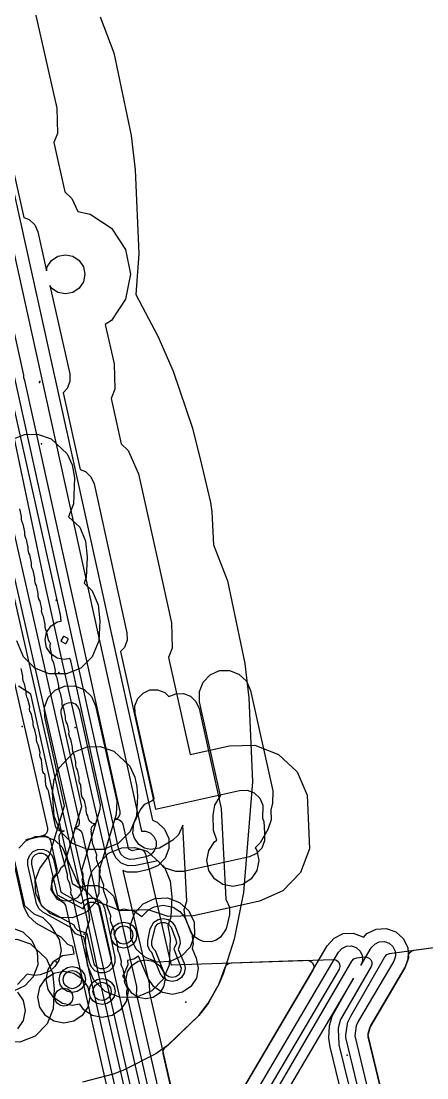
# Model space of a CAD drawing. Header units: metres. Extents: x 8738 to 9560, y -8972 to -7699.
# Drawn here: x 8899.6 to 8930.8, y -8761.9 to -8680.8 of the extents above; entities that cross this region are included whole.
import ezdxf

# ---------------------------------------------------------------- set-up
doc = ezdxf.new("R2010")
doc.units = ezdxf.units.M
for name, color, linetype in [('AI_GREENING_ALLOWED_ZONE', 4, 'Continuous'), ('AI_GREENING_EXCLUSIONS', 1, 'Continuous'), ('AI_GREENING_LAWN', 82, 'Continuous'), ('AI_GREENING_REJECTED', 6, 'Continuous')]:
    doc.layers.add(name, color=color, linetype=linetype)

msp = doc.modelspace()

# ---------------------------------------------------------------- linework, layer by layer
at = {"layer": 'AI_GREENING_ALLOWED_ZONE'}
for points in [[(8928.482, -8767.819), (8926.292, -8758.727), (8926.296, -8758.475), (8926.421, -8758.028), (8926.472, -8757.909), (8929.099, -8753.446), (8929.12, -8753.401), (8929.352, -8752.734), (8929.366, -8752.639), (8929.364, -8752.609), (8929.388, -8752.425), (8929.478, -8752.262), (8929.62, -8752.144), (8929.796, -8752.085), (8940.793, -8750.601)], [(8912.351, -8767.89), (8910.551, -8760.003), (8910.546, -8759.808), (8910.615, -8759.626), (8910.749, -8759.484), (8910.94, -8759.348), (8910.969, -8759.324), (8913.266, -8757.11), (8913.291, -8757.083), (8913.987, -8756.179), (8914.007, -8756.148), (8914.837, -8754.66), (8914.853, -8754.625), (8915.315, -8753.377), (8915.315, -8753.377), (8915.417, -8753.21), (8915.576, -8753.095), (8915.767, -8753.051), (8921.591, -8752.858), (8921.8, -8752.896), (8921.974, -8753.017), (8922.082, -8753.2), (8922.105, -8753.41), (8922.039, -8753.612), (8913.753, -8767.687)]]:
    msp.add_lwpolyline(points, dxfattribs=at)
at = {"layer": 'AI_GREENING_EXCLUSIONS'}
for points in [[(8909.734, -8769.908), (8884.689, -8660.129), (8884.656, -8659.445), (8884.839, -8658.825), (8884.3, -8658.948), (8891.513, -8690.549), (8895.177, -8707.783), (8904.668, -8749.54), (8905.645, -8754.243), (8909.736, -8772.189)], [(8891.304, -8663.384), (8908.895, -8742.957), (8909.198, -8742.95), (8909.562, -8743.092), (8909.843, -8743.362), (8910, -8743.719), (8910.009, -8744.109), (8909.867, -8744.473), (8909.597, -8744.755), (8909.24, -8744.912), (8908.347, -8745.109), (8907.957, -8745.117), (8907.593, -8744.976), (8907.311, -8744.706), (8907.155, -8744.348), (8889.135, -8662.838)], [(8892.496, -8664.146), (8909.731, -8742.106), (8910.099, -8742.249), (8910.663, -8742.789), (8910.977, -8743.503), (8910.993, -8744.284), (8910.71, -8745.011), (8910.17, -8745.574), (8909.456, -8745.888), (8908.563, -8746.085), (8907.782, -8746.102), (8907.451, -8745.973), (8909.474, -8754.642), (8909.495, -8755.375), (8912.457, -8768.357)], [(8890.015, -8673.084), (8893.759, -8688.571), (8897.506, -8705.291), (8901.401, -8723.697), (8905.072, -8740.178), (8908.499, -8754.866), (8908.511, -8755.256), (8908.468, -8755.367), (8911.663, -8769.372)], [(8899.915, -8676.523), (8902.381, -8687.495), (8902.429, -8689.445), (8902.162, -8690.138), (8903.002, -8693.904), (8903.548, -8694.424), (8903.994, -8695.429), (8904.956, -8695.62), (8906.578, -8696.704), (8907.662, -8698.326), (8908.043, -8700.24), (8907.662, -8702.153), (8906.578, -8703.775), (8906.11, -8704.088), (8906.788, -8707.105), (8906.837, -8709.056), (8906.56, -8709.773), (8907.329, -8713.243), (8907.874, -8713.765), (8908.66, -8715.551), (8910.134, -8722.208), (8911.19, -8726.971), (8911.232, -8728.922), (8910.958, -8729.625), (8912.61, -8737.083), (8915.643, -8736.404), (8917.593, -8736.357), (8919.413, -8737.061), (8920.825, -8738.407), (8921.615, -8740.191), (8921.784, -8744.302), (8921.081, -8746.122), (8919.735, -8747.534), (8917.951, -8748.324), (8917.604, -8748.401), (8912.879, -8749.459), (8910.929, -8749.506), (8909.39, -8748.975), (8907.273, -8749.058), (8905.453, -8748.355), (8904.041, -8747.009), (8903.252, -8745.225), (8900.391, -8732.453), (8899.448, -8731.823)], [(8905.703, -8680.501), (8906.77, -8683.256), (8908.097, -8689.58), (8908.406, -8692.232), (8908.691, -8698.671), (8908.463, -8701.783), (8910.152, -8704.979), (8911.319, -8707.662), (8912.793, -8712.044), (8913.49, -8714.83), (8914.18, -8717.745), (8914.282, -8718.456), (8914.416, -8721), (8915.483, -8723.754), (8916.811, -8730.079), (8917.119, -8732.73), (8917.404, -8739.169), (8916.706, -8747.647), (8916.005, -8751.246), (8915.166, -8753.901), (8914.846, -8754.643), (8913.998, -8756.164), (8913.28, -8757.097), (8910.955, -8759.337), (8909.989, -8760.025), (8907.441, -8761.316), (8906.716, -8761.599), (8904.361, -8762.217)], [(8898.479, -8689.7), (8899.858, -8695.881), (8900.263, -8696.037), (8900.687, -8696.44), (8900.924, -8696.975), (8901.597, -8699.967), (8901.657, -8699.666), (8901.982, -8699.179), (8902.469, -8698.854), (8903.043, -8698.74), (8903.617, -8698.854), (8904.103, -8699.179), (8904.428, -8699.666), (8904.543, -8700.24), (8904.428, -8700.814), (8904.103, -8701.301), (8903.617, -8701.626), (8903.043, -8701.74), (8902.469, -8701.626), (8901.982, -8701.301), (8901.853, -8701.108), (8903.374, -8707.873), (8903.388, -8708.458), (8903.178, -8709.004), (8902.876, -8709.321), (8904.18, -8715.21), (8904.584, -8715.368), (8905.007, -8715.772), (8905.243, -8716.308), (8906.717, -8722.965), (8907.772, -8727.728), (8907.785, -8728.314), (8907.573, -8728.859), (8907.273, -8729.172), (8909.952, -8741.265), (8916.408, -8739.82), (8916.993, -8739.806), (8917.539, -8740.016), (8917.963, -8740.42), (8918.199, -8740.955), (8918.162, -8741.96), (8918.271, -8742.206), (8918.322, -8743.117), (8918.336, -8743.702), (8918.125, -8744.248), (8917.721, -8744.671), (8917.186, -8744.908), (8912.114, -8746.044), (8911.529, -8746.058), (8910.615, -8745.768), (8910.128, -8745.222), (8908.459, -8745.596), (8907.874, -8745.61), (8907.328, -8745.399), (8906.904, -8744.996), (8906.667, -8744.46), (8903.456, -8729.896), (8903.374, -8729.709), (8902.984, -8729.787), (8902.41, -8729.673), (8901.923, -8729.348), (8901.598, -8728.861), (8901.484, -8728.287), (8901.598, -8727.713), (8901.923, -8727.226), (8902.41, -8726.901), (8902.721, -8726.839), (8902.663, -8726.352), (8898.992, -8709.908)], [(8898.877, -8712.932), (8899.907, -8712.525), (8900.901, -8712.498), (8901.951, -8712.85), (8903.175, -8714.009), (8903.561, -8714.865), (8903.743, -8715.854), (8903.678, -8717.846), (8903.282, -8718.833), (8904.14, -8719.645), (8904.587, -8720.72), (8904.72, -8721.937), (8904.643, -8723.482), (8904.478, -8723.918), (8905.111, -8724.518), (8905.558, -8725.593), (8905.691, -8726.81), (8905.614, -8728.355), (8905.099, -8729.587), (8904.222, -8730.442), (8903.138, -8730.895), (8901.788, -8730.895), (8900.704, -8730.442), (8899.827, -8729.587), (8899.312, -8728.355)], [(8899.461, -8744.25), (8900, -8743.686), (8900.714, -8743.372), (8901.494, -8743.354), (8902.222, -8743.637), (8902.786, -8744.176), (8903.1, -8744.89), (8903.563, -8746.973), (8904.19, -8747.32), (8904.668, -8747.116), (8905.448, -8747.109), (8906.172, -8747.401), (8906.729, -8747.947), (8907.106, -8749.006), (8907.527, -8748.922), (8908.292, -8749.074), (8908.917, -8749.492), (8909.421, -8748.982), (8909.853, -8748.761), (8910.541, -8748.639), (8911.306, -8748.791), (8911.837, -8749.116), (8912.198, -8749.519), (8912.74, -8750.828), (8912.861, -8751.599), (8912.773, -8751.96), (8913.083, -8752.693), (8913.242, -8753.457), (8913.096, -8754.223), (8912.667, -8754.876), (8912.022, -8755.314), (8911.258, -8755.473), (8910.491, -8755.327), (8909.839, -8754.898), (8909.4, -8754.253), (8908.647, -8752.533), (8908.292, -8752.77), (8907.824, -8752.863), (8907.827, -8753.204), (8907.535, -8753.928), (8907.419, -8754.047), (8907.71, -8754.482), (8907.862, -8755.247), (8907.71, -8756.012), (8907.276, -8756.661), (8906.627, -8757.095), (8905.862, -8757.247), (8905.097, -8757.095), (8904.448, -8756.661), (8904.152, -8756.219), (8903.577, -8756.333), (8902.812, -8756.181), (8902.163, -8755.747), (8901.729, -8755.098), (8901.577, -8754.333), (8901.729, -8753.568), (8902.163, -8752.919), (8902.812, -8752.485), (8903.72, -8752.362), (8903.603, -8751.802), (8903.236, -8751.633), (8902.725, -8751.081), (8902.725, -8751.081), (8900.837, -8750.036), (8900.204, -8749.483), (8899.853, -8748.719), (8899.195, -8745.758)], [(8899.144, -8745.256), (8899.902, -8748.666), (8900.625, -8749.288), (8901.32, -8749.576), (8901.872, -8750.127), (8902.576, -8751.25), (8902.726, -8752.109), (8902.538, -8752.866), (8902.245, -8753.32), (8901.84, -8753.678), (8901.119, -8753.977), (8900.635, -8754.013), (8900.113, -8753.917), (8899.376, -8754.714)], [(8913.738, -8767.712), (8923.143, -8751.735), (8923.663, -8751.153), (8924.366, -8750.814), (8925.145, -8750.769), (8925.944, -8751.082), (8926.184, -8750.813), (8926.887, -8750.474), (8927.666, -8750.429), (8928.403, -8750.686), (8928.985, -8751.206), (8929.324, -8751.909), (8929.369, -8752.688), (8929.111, -8753.425), (8926.438, -8757.965), (8926.261, -8758.6), (8928.595, -8768.29)], [(8914.571, -8768.268), (8924.005, -8752.243), (8924.265, -8751.952), (8924.616, -8751.782), (8925.006, -8751.76), (8925.374, -8751.888), (8925.665, -8752.148), (8925.835, -8752.499), (8925.857, -8752.889), (8925.729, -8753.257), (8926.526, -8751.903), (8926.786, -8751.611), (8927.137, -8751.442), (8927.527, -8751.42), (8927.895, -8751.548), (8928.186, -8751.808), (8928.356, -8752.159), (8928.378, -8752.549), (8928.25, -8752.917), (8925.552, -8757.5), (8925.369, -8757.894), (8925.258, -8758.646), (8927.843, -8769.426)], [(8926.006, -8770.334), (8923.365, -8759.504), (8923.264, -8758.834), (8923.312, -8757.878), (8923.514, -8757.139), (8925.158, -8754.226), (8916.266, -8769.333)], [(8899.376, -8755.298), (8899.81, -8755.947), (8899.962, -8756.712), (8899.81, -8757.477), (8899.376, -8758.126)]]:
    msp.add_lwpolyline(points, dxfattribs=at)
for points in [[(8914.954, -8740.254), (8913.344, -8733.025), (8913.326, -8732.245), (8913.608, -8731.517), (8914.147, -8730.953), (8914.861, -8730.638), (8915.641, -8730.62), (8916.369, -8730.903), (8916.933, -8731.442), (8917.248, -8732.156), (8918.964, -8739.86), (8918.945, -8740.807), (8918.803, -8741.342), (8918.848, -8742.093), (8918.593, -8742.83), (8917.985, -8743.839), (8917.603, -8744.219), (8917.742, -8744.427), (8917.894, -8745.192), (8917.742, -8745.957), (8917.308, -8746.606), (8916.659, -8747.04), (8915.894, -8747.192), (8915.129, -8747.04), (8914.48, -8746.606), (8914.046, -8745.957), (8913.894, -8745.192), (8914.046, -8744.427), (8914.48, -8743.778), (8914.678, -8743.645), (8914.413, -8742.893), (8914.384, -8741.717), (8914.526, -8740.949), (8914.954, -8740.254)], [(8901.075, -8745.828), (8901.819, -8744.783), (8902.964, -8741.006), (8901.456, -8734.214), (8901.438, -8733.434), (8901.721, -8732.706), (8902.26, -8732.142), (8902.975, -8731.828), (8903.755, -8731.81), (8904.482, -8732.093), (8905.046, -8732.632), (8905.361, -8733.346), (8906.983, -8740.651), (8906.944, -8741.665), (8905.647, -8745.944), (8905.615, -8747.731), (8905.313, -8748.454), (8904.666, -8749.153), (8903.59, -8749.601), (8902.604, -8749.562), (8901.881, -8749.26), (8901.182, -8748.613), (8900.773, -8747.731), (8900.734, -8746.745), (8901.075, -8745.828)], [(8908.781, -8741.35), (8909.141, -8740.889), (8909.736, -8740.59), (8909.857, -8740.457), (8908.4, -8733.913), (8908.386, -8733.328), (8908.598, -8732.782), (8909.002, -8732.359), (8909.538, -8732.123), (8910.123, -8732.11), (8910.668, -8732.321), (8910.996, -8732.634), (8911.513, -8732.406), (8912.098, -8732.392), (8912.644, -8732.604), (8913.067, -8733.008), (8913.303, -8733.544), (8914.99, -8741.209), (8915.371, -8748.168), (8915.644, -8748.775), (8915.632, -8749.36), (8915.382, -8750.448), (8914.954, -8751.08), (8914.616, -8751.303), (8914.23, -8751.428), (8913.645, -8751.416), (8913.302, -8751.295), (8912.966, -8751.068), (8912.704, -8750.759), (8912.247, -8749.546), (8912.171, -8748.966), (8912.376, -8748.333), (8912.056, -8742.498), (8911.715, -8743.228), (8911.29, -8743.631), (8910.274, -8744.245), (8909.589, -8744.355), (8909.126, -8744.245), (8908.691, -8743.969), (8908.343, -8743.498), (8908.221, -8743.112), (8908.289, -8742.352), (8908.781, -8741.35)], [(8902.153, -8746.555), (8902.524, -8746.157), (8902.733, -8745.701), (8902.939, -8745.57), (8904.307, -8741.057), (8902.725, -8733.932), (8902.719, -8733.659), (8902.818, -8733.404), (8903.006, -8733.207), (8903.256, -8733.097), (8903.529, -8733.091), (8903.784, -8733.19), (8903.981, -8733.378), (8904.092, -8733.628), (8905.714, -8740.933), (8905.7, -8741.287), (8904.279, -8745.976), (8904.378, -8746.199), (8904.384, -8746.473), (8904.296, -8746.7), (8904.38, -8747.002), (8904.341, -8747.474), (8904.235, -8747.727), (8903.939, -8748.075), (8903.333, -8748.327), (8902.861, -8748.288), (8902.608, -8748.182), (8902.26, -8747.886), (8902.047, -8747.474), (8902.008, -8747.002), (8902.153, -8746.555)], [(8906.77, -8736.806), (8907.994, -8737.965), (8908.38, -8738.821), (8908.535, -8739.54), (8908.574, -8740.257), (8908.497, -8741.802), (8908.027, -8742.967), (8907.105, -8743.889), (8905.936, -8744.361), (8904.748, -8744.361), (8903.583, -8743.891), (8902.661, -8742.969), (8902.191, -8741.804), (8902.063, -8739.985), (8902.193, -8738.987), (8902.532, -8738.112), (8903.692, -8736.89), (8904.726, -8736.481), (8905.72, -8736.454), (8906.77, -8736.806)], [(8900.931, -8744.348), (8901.321, -8744.339), (8901.685, -8744.48), (8901.967, -8744.75), (8902.124, -8745.107), (8902.684, -8747.629), (8904.263, -8748.503), (8904.514, -8748.248), (8904.873, -8748.095), (8905.263, -8748.091), (8905.625, -8748.237), (8905.903, -8748.511), (8906.056, -8748.87), (8906.841, -8752.629), (8906.845, -8753.019), (8906.699, -8753.381), (8906.425, -8753.659), (8906.066, -8753.812), (8905.676, -8753.816), (8905.314, -8753.67), (8905.036, -8753.396), (8904.883, -8753.037), (8904.469, -8751.056), (8903.823, -8750.823), (8903.494, -8750.364), (8901.321, -8749.161), (8901.005, -8748.884), (8900.829, -8748.503), (8900.172, -8745.541), (8900.163, -8745.151), (8900.304, -8744.787), (8900.574, -8744.505), (8900.931, -8744.348)], [(8905.108, -8746.002), (8906.346, -8744.629), (8907.376, -8744.222), (8908.37, -8744.195), (8909.319, -8744.495), (8910.644, -8745.706), (8911.091, -8746.781), (8911.224, -8747.998), (8911.147, -8749.543), (8910.899, -8750.176), (8911.08, -8751.16), (8910.998, -8753.233), (8910.545, -8754.317), (8909.69, -8755.194), (8908.458, -8755.709), (8907.189, -8755.692), (8906.105, -8755.239), (8905.228, -8754.384), (8904.73, -8753.233), (8904.585, -8751.333), (8904.665, -8750.558), (8904.92, -8749.765), (8904.729, -8748.171), (8904.73, -8747.453), (8904.847, -8746.726), (8905.108, -8746.002)], [(8900.996, -8744.641), (8901.269, -8744.635), (8901.524, -8744.733), (8901.721, -8744.922), (8902.421, -8747.826), (8904.398, -8748.921), (8904.491, -8748.691), (8904.683, -8748.496), (8904.934, -8748.389), (8905.207, -8748.386), (8905.46, -8748.488), (8905.655, -8748.68), (8906.547, -8752.69), (8906.55, -8752.963), (8906.448, -8753.216), (8906.256, -8753.411), (8906.005, -8753.518), (8905.732, -8753.521), (8905.479, -8753.419), (8905.284, -8753.227), (8904.724, -8750.808), (8903.999, -8750.58), (8903.814, -8750.38), (8903.729, -8750.151), (8901.467, -8748.898), (8901.245, -8748.705), (8901.122, -8748.438), (8900.465, -8745.476), (8900.458, -8745.203), (8900.557, -8744.948), (8900.746, -8744.751), (8900.996, -8744.641)], [(8909.906, -8748.112), (8910.892, -8748.073), (8911.809, -8748.414), (8912.508, -8749.061), (8912.918, -8749.943), (8912.957, -8750.929), (8912.615, -8751.846), (8911.968, -8752.545), (8911.087, -8752.954), (8910.101, -8752.994), (8909.184, -8752.652), (8908.485, -8752.005), (8908.075, -8751.124), (8908.036, -8750.137), (8908.377, -8749.22), (8909.025, -8748.521), (8909.906, -8748.112)], [(8906.82, -8751.629), (8906.603, -8751.305), (8906.527, -8750.922), (8906.603, -8750.539), (8906.82, -8750.215), (8907.144, -8749.998), (8907.527, -8749.922), (8907.91, -8749.998), (8908.234, -8750.215), (8908.451, -8750.539), (8908.527, -8750.922), (8908.451, -8751.305), (8908.234, -8751.629), (8907.91, -8751.846), (8907.527, -8751.922), (8907.144, -8751.846), (8906.82, -8751.629)], [(8911.465, -8750.256), (8911.801, -8751.172), (8911.861, -8751.558), (8911.711, -8752.017), (8912.163, -8753.083), (8912.242, -8753.465), (8912.169, -8753.848), (8911.955, -8754.174), (8911.632, -8754.394), (8911.25, -8754.473), (8910.867, -8754.4), (8910.54, -8754.186), (8910.321, -8753.863), (8909.683, -8752.262), (8909.536, -8752.116), (8909.384, -8751.757), (8909.382, -8751.367), (8909.559, -8750.449), (8909.834, -8749.932), (8910.158, -8749.715), (8910.541, -8749.639), (8910.924, -8749.715), (8911.248, -8749.932), (8911.465, -8750.256)], [(8911.52, -8751.275), (8911.562, -8751.545), (8911.371, -8751.983), (8911.942, -8753.467), (8911.891, -8753.736), (8911.741, -8753.964), (8911.515, -8754.117), (8911.247, -8754.173), (8910.979, -8754.122), (8910.751, -8753.972), (8910.597, -8753.746), (8909.958, -8752.12), (8909.784, -8751.948), (8909.678, -8751.697), (8909.677, -8751.423), (8909.957, -8750.253), (8910.149, -8750.059), (8910.401, -8749.953), (8910.674, -8749.952), (8910.927, -8750.055), (8911.164, -8750.32), (8911.52, -8751.275)], [(8896.991, -8750.788), (8897.873, -8750.379), (8898.859, -8750.34), (8899.776, -8750.681), (8900.475, -8751.328), (8900.884, -8752.21), (8900.923, -8753.196), (8900.582, -8754.113), (8899.935, -8754.812), (8899.053, -8755.221), (8898.067, -8755.26), (8897.15, -8754.919), (8896.451, -8754.272), (8896.042, -8753.39), (8896.003, -8752.404), (8896.344, -8751.487), (8896.991, -8750.788)], [(8907.032, -8751.417), (8906.88, -8751.19), (8906.827, -8750.922), (8906.88, -8750.654), (8907.032, -8750.427), (8907.259, -8750.275), (8907.527, -8750.222), (8907.795, -8750.275), (8908.022, -8750.427), (8908.174, -8750.654), (8908.227, -8750.922), (8908.174, -8751.19), (8908.022, -8751.417), (8907.795, -8751.569), (8907.527, -8751.622), (8907.259, -8751.569), (8907.032, -8751.417)], [(8900.378, -8751.582), (8901.602, -8752.741), (8902.049, -8753.816), (8902.182, -8755.033), (8902.105, -8756.578), (8901.635, -8757.743), (8900.713, -8758.665), (8899.548, -8759.135), (8898.279, -8759.118), (8897.195, -8758.665), (8896.318, -8757.81), (8895.82, -8756.659), (8895.687, -8755.206), (8895.755, -8753.984), (8896.144, -8752.886), (8897.304, -8751.664), (8898.334, -8751.257), (8899.328, -8751.23), (8900.378, -8751.582)], [(8910.586, -8753.738), (8910.7, -8754.312), (8910.586, -8754.886), (8910.261, -8755.373), (8909.774, -8755.698), (8909.2, -8755.812), (8908.626, -8755.698), (8908.139, -8755.373), (8907.814, -8754.886), (8907.7, -8754.312), (8907.814, -8753.738), (8908.139, -8753.251), (8908.626, -8752.926), (8909.2, -8752.812), (8909.774, -8752.926), (8910.261, -8753.251), (8910.586, -8753.738)], [(8903.693, -8753.839), (8904.342, -8754.273), (8904.776, -8754.922), (8904.928, -8755.687), (8904.776, -8756.452), (8904.342, -8757.101), (8903.693, -8757.535), (8902.928, -8757.687), (8902.163, -8757.535), (8901.514, -8757.101), (8901.08, -8756.452), (8900.928, -8755.687), (8901.08, -8754.922), (8901.514, -8754.273), (8902.163, -8753.839), (8902.928, -8753.687), (8903.693, -8753.839)], [(8902.87, -8755.04), (8902.653, -8754.716), (8902.577, -8754.333), (8902.653, -8753.95), (8902.87, -8753.626), (8903.194, -8753.409), (8903.577, -8753.333), (8903.96, -8753.409), (8904.284, -8753.626), (8904.501, -8753.95), (8904.577, -8754.333), (8904.501, -8754.716), (8904.284, -8755.04), (8903.96, -8755.257), (8903.577, -8755.333), (8903.194, -8755.257), (8902.87, -8755.04)], [(8903.082, -8754.828), (8902.93, -8754.601), (8902.877, -8754.333), (8902.93, -8754.065), (8903.082, -8753.838), (8903.309, -8753.686), (8903.577, -8753.633), (8903.845, -8753.686), (8904.072, -8753.838), (8904.224, -8754.065), (8904.277, -8754.333), (8904.224, -8754.601), (8904.072, -8754.828), (8903.845, -8754.98), (8903.577, -8755.033), (8903.309, -8754.98), (8903.082, -8754.828)], [(8905.479, -8756.171), (8905.155, -8755.954), (8904.938, -8755.63), (8904.862, -8755.247), (8904.938, -8754.864), (8905.155, -8754.54), (8905.479, -8754.323), (8905.862, -8754.247), (8906.245, -8754.323), (8906.569, -8754.54), (8906.786, -8754.864), (8906.862, -8755.247), (8906.786, -8755.63), (8906.569, -8755.954), (8906.245, -8756.171), (8905.862, -8756.247), (8905.479, -8756.171)], [(8905.594, -8755.894), (8905.367, -8755.742), (8905.215, -8755.515), (8905.162, -8755.247), (8905.215, -8754.979), (8905.367, -8754.752), (8905.594, -8754.6), (8905.862, -8754.547), (8906.13, -8754.6), (8906.357, -8754.752), (8906.509, -8754.979), (8906.562, -8755.247), (8906.509, -8755.515), (8906.357, -8755.742), (8906.13, -8755.894), (8905.862, -8755.947), (8905.594, -8755.894)], [(8903.423, -8755.192), (8903.575, -8755.419), (8903.628, -8755.687), (8903.575, -8755.955), (8903.423, -8756.182), (8903.196, -8756.334), (8902.928, -8756.387), (8902.66, -8756.334), (8902.433, -8756.182), (8902.281, -8755.955), (8902.228, -8755.687), (8902.281, -8755.419), (8902.433, -8755.192), (8902.66, -8755.04), (8902.928, -8754.987), (8903.196, -8755.04), (8903.423, -8755.192)]]:
    msp.add_lwpolyline(points, close=True, dxfattribs=at)
at = {"layer": 'AI_GREENING_LAWN'}
for points in [[(8882.622, -8659.158), (8901.665, -8742.718), (8901.671, -8742.913), (8901.601, -8743.095), (8901.467, -8743.237), (8901.289, -8743.316), (8899.996, -8743.611), (8901.307, -8743.312), (8901.502, -8743.307), (8901.685, -8743.376), (8901.826, -8743.51), (8901.906, -8743.689), (8902.397, -8745.839), (8902.393, -8746.075), (8902.283, -8746.283), (8902.051, -8746.543), (8902.031, -8746.574), (8902.021, -8746.61), (8901.931, -8747.388), (8901.931, -8747.388), (8901.934, -8747.429), (8901.949, -8747.466), (8902.368, -8748.128), (8902.392, -8748.156), (8902.424, -8748.176), (8902.745, -8748.31), (8902.935, -8748.449), (8903.04, -8748.66), (8906.687, -8764.644)], [(8885.37, -8659.562), (8904.103, -8742.162), (8904.109, -8742.357), (8904.039, -8742.539), (8904.039, -8742.539), (8903.905, -8742.681), (8903.727, -8742.76), (8903.922, -8742.755), (8904.104, -8742.824), (8904.246, -8742.958), (8904.325, -8743.136), (8910.406, -8769.708)], [(8889.822, -8662.677), (8899.831, -8707.982), (8899.833, -8708.186), (8899.832, -8708.19), (8899.844, -8708.202), (8899.917, -8708.373), (8907.225, -8741.453), (8907.229, -8741.647), (8907.159, -8741.828), (8907.025, -8741.969), (8906.848, -8742.048), (8907.041, -8742.043), (8907.223, -8742.112), (8907.365, -8742.245), (8907.445, -8742.422), (8907.873, -8744.251), (8907.895, -8744.297), (8907.934, -8744.329), (8908.1, -8744.413), (8908.139, -8744.425), (8908.18, -8744.424), (8908.608, -8744.331), (8908.802, -8744.328), (8908.982, -8744.398), (8909.122, -8744.532), (8909.201, -8744.708), (8911.137, -8753.161), (8911.152, -8753.197), (8911.19, -8753.202), (8923.603, -8752.792), (8923.812, -8752.83), (8923.986, -8752.951), (8924.094, -8753.133), (8924.117, -8753.344), (8924.051, -8753.545), (8915.183, -8768.609)], [(8910.965, -8769.458), (8907.764, -8755.429), (8907.772, -8755.178), (8907.804, -8755.066), (8907.808, -8755.023), (8907.797, -8754.981), (8907.631, -8754.633), (8907.584, -8754.462), (8907.6, -8754.285), (8907.609, -8754.251), (8907.612, -8754.13), (8907.475, -8753.54), (8907.396, -8753.395), (8907.338, -8753.214), (8907.344, -8753.137), (8907.338, -8753.137), (8907.341, -8752.955), (8907.204, -8752.364), (8907.126, -8752.219), (8907.068, -8752.038), (8907.074, -8751.961), (8907.068, -8751.961), (8907.071, -8751.779), (8906.934, -8751.188), (8906.855, -8751.043), (8906.798, -8750.862), (8906.807, -8750.742), (8906.8, -8750.741), (8906.809, -8750.664), (8906.801, -8750.626), (8906.529, -8749.913), (8906.497, -8749.76), (8906.513, -8749.605), (8906.534, -8749.525), (8906.538, -8749.488), (8906.531, -8749.451), (8906.259, -8748.735), (8906.228, -8748.585), (8906.243, -8748.433), (8906.265, -8748.349), (8906.268, -8748.312), (8906.261, -8748.276), (8905.99, -8747.558), (8905.959, -8747.411), (8905.973, -8747.261), (8905.995, -8747.172), (8905.998, -8747.136), (8905.991, -8747.1), (8905.721, -8746.38), (8905.69, -8746.236), (8905.703, -8746.088), (8905.725, -8745.996), (8905.728, -8745.96), (8905.721, -8745.925), (8905.456, -8745.214), (8905.425, -8745.061), (8905.443, -8744.905), (8905.458, -8744.85), (8905.462, -8744.813), (8905.455, -8744.776), (8905.153, -8743.946), (8905.125, -8743.825), (8905.035, -8742.919), (8905.043, -8742.919), (8905.03, -8742.836), (8905.086, -8742.63), (8905.224, -8742.466), (8905.418, -8742.374), (8905.223, -8742.38), (8905.041, -8742.31), (8904.899, -8742.175), (8904.82, -8741.997), (8904.772, -8741.782), (8904.695, -8741.639), (8904.635, -8741.38), (8904.642, -8741.219), (8904.502, -8740.606), (8904.439, -8740.49), (8904.432, -8740.483), (8904.336, -8740.341), (8904.293, -8740.176), (8904.233, -8739.432), (8904.224, -8739.395), (8904.183, -8739.329), (8904.187, -8739.327), (8904.134, -8739.241), (8904.099, -8739.082), (8904.105, -8739.027), (8904.102, -8739.027), (8904.107, -8738.844), (8903.974, -8738.253), (8903.897, -8738.107), (8903.84, -8737.926), (8903.847, -8737.849), (8903.84, -8737.849), (8903.845, -8737.666), (8903.712, -8737.075), (8903.637, -8736.934), (8903.578, -8736.672), (8903.587, -8736.512), (8903.45, -8735.898), (8903.374, -8735.756), (8903.316, -8735.494), (8903.325, -8735.334), (8903.194, -8734.742), (8903.112, -8734.579), (8903.118, -8734.576), (8903.08, -8734.51), (8903.054, -8734.321), (8903.062, -8734.156), (8902.932, -8733.565), (8902.85, -8733.401), (8902.852, -8733.4), (8902.823, -8733.353), (8902.788, -8733.193), (8902.794, -8733.138), (8902.791, -8733.138), (8902.796, -8732.955), (8902.663, -8732.364), (8902.588, -8732.223), (8902.53, -8731.961), (8902.538, -8731.801), (8902.401, -8731.187), (8902.326, -8731.045), (8902.267, -8730.783), (8902.276, -8730.623), (8902.145, -8730.032), (8902.063, -8729.868), (8902.069, -8729.865), (8902.031, -8729.799), (8902.005, -8729.611), (8902.013, -8729.445), (8901.88, -8728.848), (8901.878, -8728.643), (8901.918, -8728.548), (8901.829, -8728.458), (8901.756, -8728.286), (8901.621, -8727.676), (8901.539, -8727.513), (8901.545, -8727.51), (8901.507, -8727.443), (8901.48, -8727.255), (8901.489, -8727.09), (8901.352, -8726.476), (8901.277, -8726.334), (8901.219, -8726.072), (8901.227, -8725.912), (8901.097, -8725.321), (8901.015, -8725.157), (8901.02, -8725.154), (8900.982, -8725.088), (8900.956, -8724.9), (8900.965, -8724.734), (8900.828, -8724.12), (8900.752, -8723.979), (8900.694, -8723.717), (8900.703, -8723.557), (8900.572, -8722.965), (8900.491, -8722.802), (8900.494, -8722.801), (8900.466, -8722.755), (8900.431, -8722.594), (8900.438, -8722.54), (8900.435, -8722.54), (8900.441, -8722.357), (8900.313, -8721.765), (8900.239, -8721.623), (8900.182, -8721.361), (8900.192, -8721.201), (8900.061, -8720.586), (8899.984, -8720.439), (8899.929, -8720.257), (8899.936, -8720.181), (8899.93, -8720.18), (8899.936, -8719.998), (8899.808, -8719.405), (8899.732, -8719.259), (8899.677, -8719.077), (8899.684, -8719.001), (8899.677, -8719), (8899.684, -8718.818), (8899.556, -8718.226)], [(8909.04, -8772.341), (8903.614, -8748.051), (8903.532, -8747.888), (8903.538, -8747.885), (8903.499, -8747.819), (8903.472, -8747.631), (8903.481, -8747.466), (8903.349, -8746.88), (8903.267, -8746.717), (8903.269, -8746.716), (8903.24, -8746.669), (8903.204, -8746.509), (8903.209, -8746.465), (8903.207, -8746.465), (8903.207, -8746.266), (8902.656, -8744.27), (8902.641, -8744.193), (8902.561, -8743.482), (8902.574, -8743.301), (8902.65, -8743.136), (8902.78, -8743.01), (8902.944, -8742.939), (8902.884, -8742.953), (8902.685, -8742.957), (8902.5, -8742.884), (8902.358, -8742.744), (8902.282, -8742.56), (8901.759, -8739.855), (8901.706, -8739.744), (8901.666, -8739.695), (8901.587, -8739.565), (8901.551, -8739.417), (8901.486, -8738.66), (8901.477, -8738.624), (8901.457, -8738.592), (8901.402, -8738.527), (8901.321, -8738.395), (8901.284, -8738.245), (8901.221, -8737.489), (8901.212, -8737.452), (8901.171, -8737.387), (8901.177, -8737.383), (8901.116, -8737.278), (8901.089, -8737.09), (8901.098, -8736.925), (8900.966, -8736.339), (8900.884, -8736.176), (8900.89, -8736.173), (8900.851, -8736.107), (8900.825, -8735.919), (8900.833, -8735.754), (8900.702, -8735.168), (8900.619, -8735.005), (8900.625, -8735.002), (8900.587, -8734.936), (8900.56, -8734.748), (8900.568, -8734.583), (8900.437, -8733.997), (8900.354, -8733.834), (8900.36, -8733.831), (8900.322, -8733.765), (8900.295, -8733.576), (8900.303, -8733.411), (8900.172, -8732.826), (8900.09, -8732.663), (8900.095, -8732.66), (8900.057, -8732.593), (8900.03, -8732.405), (8900.038, -8732.24), (8899.907, -8731.655), (8899.825, -8731.492), (8899.831, -8731.489), (8899.792, -8731.422), (8899.765, -8731.234), (8899.774, -8731.069), (8899.642, -8730.484)], [(8927.208, -8769.695), (8924.578, -8758.773), (8924.569, -8758.583), (8924.695, -8757.732), (8924.736, -8757.594), (8924.923, -8757.193), (8924.942, -8757.155), (8927.562, -8752.584), (8927.717, -8752.418), (8927.929, -8752.337), (8940.793, -8750.601)], [(8915.654, -8768.988), (8925.041, -8752.921), (8925.195, -8752.757), (8925.406, -8752.677), (8926.003, -8752.597), (8926.187, -8752.606), (8926.355, -8752.682), (8926.485, -8752.814), (8926.558, -8752.983), (8926.564, -8753.168), (8926.503, -8753.342), (8924.167, -8757.403), (8924.141, -8757.468), (8923.992, -8758.068), (8923.985, -8758.139), (8924.038, -8759.285), (8924.045, -8759.333), (8926.684, -8770.153)]]:
    msp.add_lwpolyline(points, dxfattribs=at)
msp.add_lwpolyline([(8903.248, -8728.243), (8903.26, -8728.203), (8903.228, -8728.177), (8902.94, -8728.023), (8902.9, -8728.011), (8902.874, -8728.043), (8902.702, -8728.365), (8902.74, -8728.397), (8903.028, -8728.551), (8903.068, -8728.563), (8903.094, -8728.531), (8903.248, -8728.243)], close=True, dxfattribs=at)
at = {"layer": 'AI_GREENING_REJECTED'}
for p in [(8901.06, -8708.54), (8901.07, -8708.46), (8901.22, -8713.23), (8902.33, -8725.23), (8902.53, -8730.77), (8899.72, -8734.92), (8903.8, -8734.99), (8904.48, -8750.86), (8902.34, -8752.97), (8912.3, -8756.08), (8924.66, -8760.14)]:
    msp.add_point(p, dxfattribs=at)

doc.saveas('drawing.dxf')
